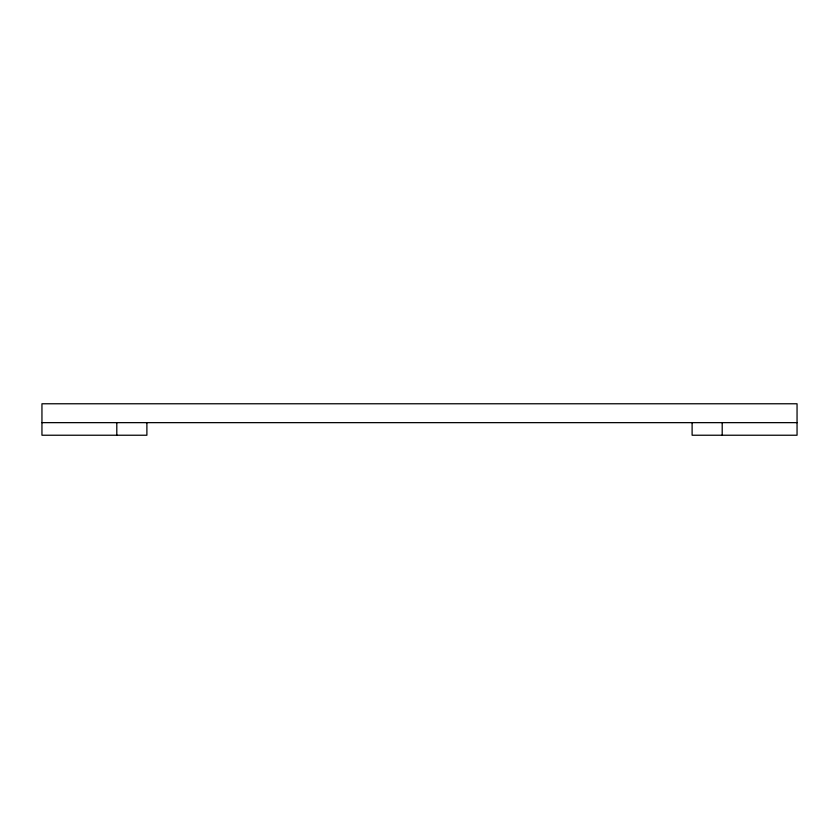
<?xml version="1.0" encoding="UTF-8"?>
<svg xmlns="http://www.w3.org/2000/svg" width="839" height="839" viewBox="0 0 839 839"><rect width="100%" height="100%" fill="white"/><g stroke="black" fill="none" stroke-linecap="round" stroke-linejoin="round"><path stroke-width="1.26" d="M41.95 422.646L797.05 422.646M722.201 422.646L722.201 435.231M692.112 422.646L692.112 435.231L797.05 435.231L797.05 403.769L41.95 403.769L41.95 435.231L146.888 435.231L146.888 422.646M116.799 422.646L116.799 435.231"/></g></svg>
